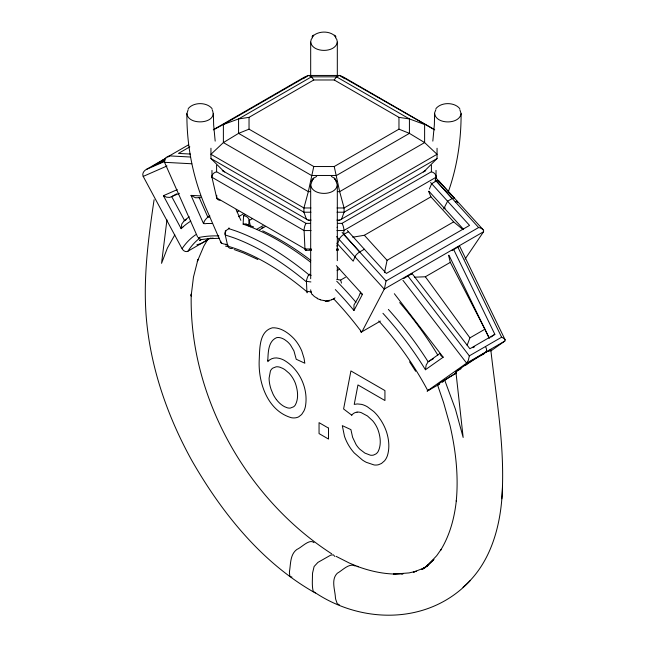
<?xml version="1.0" encoding="UTF-8"?>
<svg xmlns="http://www.w3.org/2000/svg" width="648" height="648" viewBox="0 0 648 648"><rect width="100%" height="100%" fill="white"/><g stroke="black" fill="none" stroke-linecap="round" stroke-linejoin="round"><path stroke-width="0.97" d="M310.684 278.705L310.684 185.158L311.996 181.108M336.004 181.108L337.316 185.158L337.316 260.658M337.316 75.095L337.316 42.144L336.839 39.536L335.429 37.471M459.821 109.609L461.101 113.651C461.182 140.252 457.164 166.965 448.23 192.067M435.893 109.609L434.654 112.72L434.354 124.845L432.824 141.118M228.987 227.829L228.946 228.671L235.767 230.947A219.794 106.709 53.1 0 1 309.209 275.027L311.186 275.287M463.012 587.307C491.994 562.586 501.674 522.677 502.516 486.032M221.041 242.741L207.708 212.09C193.679 181.294 186.648 147.469 186.899 113.651L188.179 109.609M212.107 109.609C219.016 123.873 188.236 126.295 186.899 113.651M310.684 75.095L310.684 42.144L311.161 39.536L312.571 37.471M337.316 42.144C335.559 53.12 312.441 53.12 310.684 42.144M337.316 185.158C335.559 196.133 312.441 196.133 310.684 185.158M461.101 113.651C459.432 124.667 436.282 124.667 434.606 113.651M501.827 498.782L501.86 498.231C505.375 448.432 496.255 398.998 490.795 349.685L490.811 349.701M435.132 181.286L436.055 177.26L343.902 230.469L343.724 234.414L386.046 280.973L384.434 288.822L361.989 331.727L380.392 321.108M248.63 225.909L249.099 220.045M426.497 566.457L433.836 559.532L426.497 566.457L436.712 555.684L441.142 549.35L440.551 550.355C449.793 535.394 454.434 518.06 456.314 500.693L456.257 501.123C458.687 475.754 455.722 450.141 450.004 425.388L443.637 402.764L437.53 384.888A14.353 0.616 -31.7 0 1 437.756 384.685L438.874 383.819A56.838 2.446 -31.7 0 1 440.3 382.757L456.443 372.843M225.099 234.365L225.399 230.639M227.756 244.701L227.683 245.608L225.229 234.965L233.175 237.589A214.982 103.931 53 0 1 306.455 281.88L306.893 291.349L311.161 291.916M427.194 391.003L466.73 363.05L468.399 360.175L469.314 355.865L407.892 275.999L403.728 278.551M166.941 219.866L161.554 263.339L167.37 248.111L174.814 234.859M154.094 199.706C148.384 238.067 143.208 276.874 146.14 315.722C150.101 366.614 167.184 415.862 191.751 460.38C221.867 513.005 261.954 562.982 315.398 593.033M384.499 272.622L387.091 260.294L453.657 221.867L463.004 229.595M440.324 353.727L440.851 355.606L443.175 357.21L425.444 369.733L422.545 365.091A220.96 127.769 51.3 0 0 382.944 313.308M212.617 223.519A217.023 119.273 54.3 0 0 206.477 223.528C199.924 225.318 207.255 216.489 209.855 215.93M310.951 207.968L303.92 207.968L210.948 154.289L223.382 142.584L238.577 133.367L249.035 129.163L313.77 166.536L308.335 191.638L303.92 207.968L303.92 212.212L306.504 219.372M162.543 162.656L163.094 160.712L164.754 159.756M336.879 246.127L339.139 239.476A4.714 1.539 -44.1 0 1 343.78 234.43L348.462 231.725M341.496 219.372L344.08 212.212L344.08 207.968L339.665 191.638L334.23 166.536L398.966 129.163L409.423 133.367L424.618 142.584L437.052 154.289L344.08 207.968L337.049 207.968M467.127 345.279L469.93 337.867L484.906 329.225L450.311 262.359L448.562 255.263M429.381 189.086L431.665 183.692L436.347 180.986L478.621 227.529C480.759 227.764 484.566 229.854 483.562 231.733L384.321 289.049M336.361 265.648L362.435 294.346L353.97 310.522L353.97 304.981L357.923 298.258M358.295 297.554L358.66 296.849M359.033 296.144L360.612 292.11M207.773 239.371L203.804 246.183L197.3 261.484L197.924 259.581L193.469 277.085L191.136 296.071L191.241 293.957C188.673 396.074 246.345 498.766 331.727 553.821M311.55 181.092L313.624 178.176L316.686 176.426M182.112 248.686A4.99 4.074 65.2 0 0 187.952 251.221L188.495 250.322A201.941 94.754 60.4 0 1 199.592 238.286M483.53 231.79L465.021 259.151M435.901 108.645C441.231 101.955 454.459 101.971 459.797 108.645M188.204 108.645C193.541 101.971 206.769 101.955 212.099 108.645M213.281 129.867L223.382 124.497L238.577 118.932L249.035 117.353L313.77 79.979L334.23 79.979L336.498 76.829L339.665 75.452L344.08 77.428L434.444 129.6M312.449 36.547C318.152 30.545 330.674 30.464 335.964 37.09L334.368 35.17L335.551 36.547M200.864 239.46L199.608 240.611L200.734 239.42M423.638 171.947L437.052 158.533L437.052 148.246M177.252 189.637L163.418 195.696L181.148 228.687L183.092 226.849M208.113 238.91L206.987 239.898A41.845 34.117 65.2 0 1 203.853 241.988L203.245 242.36A45.206 36.855 65.2 0 1 200.58 243.721L196.911 244.774M470.084 580.73C428.676 625.207 360.936 624.324 313.219 591.341C311.826 585.93 312.474 580.219 312.474 574.687A56.846 32.821 -60 0 1 312.579 572.97L314.102 566.53L317.909 562.399L330.739 555.117L333.42 554.85L334.781 556.413M428.142 361.795L426.157 365.075L425.444 369.733M428.531 564.546L422.731 568.968L427.648 565.809L421.492 569.519L425.039 567.689M490.747 351.014L504.8 341.091C506.274 339.317 503.14 337.997 501.617 337.219L457.877 247.139L459.489 246.272M504.8 341.091L466.617 363.139L402.926 280.3M410.492 274.703L412.079 273.578L469.889 348.754L494.853 334.336L453.689 249.561L457.877 247.139M452.093 250.679L453.689 249.561M439.862 353.524L428.595 361.479L433.439 358.684M490.876 337.146L494.853 334.336M427.737 390.598L427.761 390.574A206.566 119.443 51.3 0 0 378.788 320.954M454.685 374.026L456.289 372.892M481.083 355.388L485.708 352.115A4.706 2.714 60 0 0 485.465 346.542M444.625 379.922L455.439 409.228L463.158 437.465L455.884 371.677L465.11 365.221A60.361 2.6 -31.7 0 1 467.645 363.479L470.521 361.552A11.948 0.518 -31.7 0 1 471.315 361.033L479.496 356.003A43.367 1.871 -31.7 0 1 482.882 354.035L484.129 353.314M333.566 298.931L334.214 298.493A8.861 6.853 9.8 0 0 334.976 297.813M470.804 361.697L471.42 361.292M184.105 220.895L181.756 224.054L181.148 228.687M355.671 302.511L355.995 302.324A221.754 112.817 58 0 0 336.709 281.192M259.281 230.008L265.17 226.581M213.556 129.6L303.92 77.428L308.335 75.452L339.665 75.452L434.719 129.867M197.502 236.763L164.543 162.308C163.288 159.206 166.657 156.516 169.379 155.885L188.592 144.788M195.688 234.754A206.566 97.451 60.4 0 0 182.056 248.719L143.2 176.41C141.823 173.721 143.937 170.618 146.383 169.428L165.937 158.136M167.638 157.156L169.339 156.176M165.2 158.922L153.147 165.88L165.038 160.672M189.832 146.837L178.451 153.414L190.415 154.054M171.679 196.676L176.564 193.857M186.211 219.672L184.599 220.604L171.728 196.652M237.128 211.961L238.739 211.029M238.488 216.724L243.729 213.702M199.608 240.611L201.358 239.598M245.317 214.723L243.575 215.735L243.121 224.151A220.369 106.993 53.1 0 1 310.254 261.938M187.928 251.189L210.487 238.164M252.542 218.562L249.188 220.498L250.582 226.808M256.924 229.181L262.983 225.682M261.622 228.064L263.315 227.092M437.052 158.533L344.08 212.212L337.049 212.212M337.892 220.644L339.876 220.093L425.752 170.513L423.306 171.647M352.755 237.2L364.354 235.264L430.92 196.838L453.657 221.867M336.903 243.227L353.201 261.176L354.942 256.819A4.706 1.353 -42.2 0 1 359.778 251.894L364.37 249.245M454.37 198.653A4.706 1.353 -42.2 0 0 452.166 198.555L447.574 201.212L443.637 208.964L445.249 208.032M337.082 270.621L339.706 269.114M345.433 277.287L340.581 280.09L336.693 279.369M386.046 280.973L478.621 227.529M407.892 275.999L412.079 273.578M414.445 277.198L425.355 276.769L450.311 262.359M472.935 347.709L474.652 346.721M469.314 355.865L501.617 337.219M455.884 371.677L461.06 368.696M427.218 391.133L439.247 384.256M428.765 390.307L428.555 389.74M486.656 351.864L490.771 349.782A11.948 0.518 -31.7 0 1 490.56 349.977L489.613 350.738A56.076 2.414 -31.7 0 1 488.519 351.548M439.077 384.296L438.583 384.564M438.356 384.685L437.44 385.098M425.177 567.535L413.384 572.16L416.356 571.236L409.05 572.913L393.611 574.112L395.134 574.071C382.101 573.788 369.255 570.848 357.08 566.303L358.247 566.741L349.361 563.055L336.077 556.332M163.094 160.712L164.908 159.902M146.383 169.428L164.608 161.449M143.2 176.41L167.014 165.977M179.431 193.331L169.711 197.413L166.463 197.178L163.458 195.728M361.309 332.343L361.673 332.141A202.897 102.919 57.9 0 0 333.493 298.671M291.964 577.093L289.907 576.518L289.421 572.662A56.87 27.759 -53.3 0 1 289.518 571.212C290.758 563.801 290.077 554.372 296.889 549.439C301.49 547.625 309.525 538.391 313.964 542.651M328.739 300.421L330.448 300.186A10.279 8.513 20.2 0 0 331.784 299.773M210.292 238.634L219.591 238.278M329.111 301.312L325.401 301.344M401.468 573.869L403.032 573.82L393.611 574.112M305.743 250.298L311.567 250.29M305.929 77.428L303.92 77.428L303.92 78.756M342.071 77.428L344.08 77.428L344.08 78.756M313.77 166.536L334.23 166.536M310.36 191.638L308.335 191.638L223.382 142.584L223.382 124.497L308.335 75.452L311.502 76.829L336.498 76.829L409.423 118.932L424.618 124.497L424.618 142.584L339.665 191.638L337.64 191.638M310.951 212.212L303.92 212.212L210.948 158.533L210.948 148.246M224.694 171.647L222.248 170.513L308.124 220.093L311.105 220.093M336.895 220.093L339.876 220.093M310.522 223.358L306.026 223.358L216.602 171.728L216.602 165.24M337.478 223.358L341.974 223.358L431.398 171.728L431.398 165.24M311.064 230.566L304.106 230.566L211.945 177.26L216.724 198.021A4.998 3.775 -35.7 0 0 220.02 200.192M336.936 230.566L343.894 230.566A4.876 1.523 76.6 0 0 341.982 223.487M311.299 248.962L304.949 248.962L304.106 230.566A4.876 1.523 -76.6 0 1 306.018 223.487M336.701 248.962L338.288 248.962M309.728 249.431L311.153 249.431M336.847 249.431L338.272 249.431M336.434 250.29L338.377 250.29M169.379 155.885L190.52 157.019M164.543 162.308L191.8 163.774M203.545 223.673L191.022 195.388L200.564 195.899M200.783 197.664L195.502 197.77L191.071 195.429M339.39 604.884L337.227 603.669L335.737 599.408A56.87 37.228 -67.8 0 1 335.429 597.715C335.081 589.842 330.796 579.636 337.316 573.229C342.452 570.426 349.264 562.618 355.217 566.028M306.512 281.37L310.894 281.937M334.23 79.979L398.966 117.353L409.423 118.932L409.423 133.367L336.498 175.47L311.502 175.47L238.577 133.367L238.577 118.932L311.502 76.829L313.77 79.979M225.698 246.272L226.646 246.443M361.13 332.343L360.45 330.213M362.435 294.346L360.563 293.325M320.355 299.66L319.472 299.441M308.124 220.093L310.109 220.644M234.147 249.561L243.47 252.955L257.855 259.516M246.029 224.095L253.587 226.922M331.314 176.426L334.376 178.176L336.66 181.61L334.376 178.176L336.45 181.092M262.683 230.842C279.774 238.804 295.804 248.921 310.773 260.358M216.699 197.915L304.941 248.856M351.775 415.198L343.594 408.977L350.916 370.94L384.936 390.582L384.936 400.521L357.955 384.944L354.237 404.393L357.388 403.939L361.43 404.352A28.925 16.702 60 0 1 367.303 406.75L373.694 411.496A27.71 15.998 60 0 1 378.416 416.713L380.984 420.39A33.194 19.165 60 0 1 383.341 424.464L384.045 425.858A30.156 17.407 60 0 1 386.84 432.913C388.994 440.219 389.715 448.238 387.423 455.601A35.672 20.598 60 0 1 384.564 460.793L381.502 463.458L378.562 464.705A29.363 16.953 60 0 1 374.115 464.956L366.282 462.316A44.68 25.799 60 0 1 362.499 460.072L354.254 452.96A28.447 16.419 60 0 1 349.215 446.245A29.67 17.131 60 0 1 347.782 443.783A28.253 16.313 60 0 1 344.461 436.209L342.306 425.639L350.916 429.616L352.609 437.319L356.1 444.625A17.488 10.101 60 0 0 359.778 449.177L364.865 453.082L370.308 455.171A19.1 11.024 60 0 0 373.613 455.034L375.913 453.956A21.87 12.628 60 0 0 378.173 451.462C381.502 444.674 380.425 436.452 377.906 429.559A19.27 11.129 60 0 0 375.605 424.894A18.209 10.514 60 0 0 372.624 420.73L367.44 415.959L361.163 412.606A19.067 11.008 60 0 0 357.056 412.128M210.948 158.533L224.362 171.947M483.1 229.684L438.469 180.549M435.845 177.811L454.305 198.134M435.189 179.869L452.166 198.555M430.596 182.517L469.549 225.407L386.346 273.44L347.393 230.558M428.903 191.201L463.442 229.222M364.354 235.264L387.091 260.294M342.128 232.454L359.778 251.894M336.612 236.633L384.256 289.162M353.97 310.522L350.997 306.966A217.023 110.087 57.9 0 0 335.324 289.575M394.34 293.706L443.175 357.21M425.355 276.769L469.93 337.867M409.568 361.843L415.643 371.28M505.124 339.819L459.675 246.216M448.999 255.288L489.289 338.272L484.906 329.225M236.107 209.531L240.87 220.377M199.098 197.373L207.83 217.121M428.612 191.363L430.92 196.838M220.952 242.563L220.838 242.206A21.846 8.789 -7.1 0 1 220.782 241.186M311.105 292.151L311.437 293.155A11.858 8.967 13.7 0 0 312.125 294.621M215.177 141.118L213.646 124.845L213.394 113.651M436.031 170.383L436.031 177.374M398.966 117.353L398.966 129.163M337.316 267.316L337.316 278.705M249.035 117.353L249.035 129.163M216.724 195.275L216.724 198.021M211.969 170.383L211.969 177.374M276.356 399.533A19.707 11.381 60 0 0 284.545 406.693L287.275 407.786A16.945 9.785 60 0 0 290.369 408.07L293.584 406.798A19.813 11.437 60 0 0 295.302 405C298.89 398.35 297.74 390.056 295.334 383.187A18.76 10.83 60 0 0 294.103 380.441A19.278 11.129 60 0 0 292.621 377.816L292.094 376.998A17.488 10.101 60 0 0 289.154 373.297L285.007 369.757A24.632 14.224 60 0 0 282.731 368.388L279.904 367.214A18.897 10.911 60 0 0 276.072 366.833L272.776 368.121A19.464 11.235 60 0 0 270.419 370.988L269.09 378.165A28.318 16.346 60 0 0 271.034 389.213L273.011 394.065A19.165 11.065 60 0 0 276.372 399.516M351.759 415.174A22.218 12.83 60 0 1 357.064 412.144M431.414 171.858A4.876 3.677 35.7 0 1 436.217 177.317M211.783 177.317A4.876 3.677 -35.7 0 1 216.586 171.858M306.569 249.747A4.998 1.563 -76.6 0 1 304.916 249.026M340.565 280.147A4.998 2.049 82.1 0 1 341.423 283.119M243.146 224.265A4.965 4.309 -43.5 0 1 247.771 225.148M243.608 215.857A4.909 3.953 42.5 0 1 249.221 220.036M306.382 281.556A4.901 1.256 -71.7 0 1 309.444 274.088M225.026 234.39A4.901 4.309 -44.9 0 1 228.963 228.809M307.387 292.556A4.965 0.794 -69.1 0 1 307.047 292.791M306.844 292.248A4.965 0.794 -69.1 0 1 306.893 291.762A201.633 97.484 53 0 0 227.877 246.224M232.405 248.476A4.965 4.39 -45.5 0 1 227.788 246.264M161.474 161.749A4.706 2.714 60 0 1 162.535 160.105M183.092 226.857A220.96 104.239 60.4 0 1 190.763 221.154M184.129 220.895A225.585 106.944 60.4 0 1 189.265 216.813M221.648 243.446A13.082 5.314 -9.1 0 1 220.984 242.555M226.371 244.304A9.979 4.131 -11.2 0 1 222.037 243.284M227.561 244.831A11.858 5.038 -16.1 0 1 225.836 244.871M228.42 246.046A5.038 1.782 -12.5 0 1 227.61 245.916M324.016 300.494A21.846 14.296 15 0 1 320.315 299.862M327.248 300.818A19.464 16.289 22 0 1 323.992 300.64M319.496 299.36A13.082 8.878 14.9 0 1 317.164 298.558M317.382 298.177A9.979 7.023 14.5 0 1 312.449 294.524M311.04 292.143A20.971 15.244 20.7 0 1 310.692 289.826M333.469 298.833A11.146 8.878 14.3 0 1 331.711 299.66M328.747 300.461A22.356 19.108 23.8 0 1 327.2 300.526M213.176 238.108A198.353 108.872 54.2 0 0 205.61 239.047L201.131 239.59L197.98 237.678A202.897 111.505 54.3 0 1 218.878 235.937M208.105 216.942A221.754 122.01 54.4 0 1 209.66 216.902M436.347 180.986A4.714 1.539 -44.1 0 1 438.534 181.756M455.293 201.844A4.706 1.353 -42.2 0 1 457.253 202.613M337.049 227.416A4.706 1.353 -42.2 0 1 337.373 227.221M399.67 302.584A224.605 130.013 53.4 0 1 437.813 355.12M465.572 365.521A11.769 0.51 -31.7 0 1 472.562 360.563A11.769 0.51 -31.7 0 1 484.38 353.565M388.363 309.412A225.585 130.459 51.5 0 1 428.109 361.754M442.924 381.875A9.412 0.405 -31.7 0 1 442.681 381.988M442.292 382.012A9.412 0.405 -31.7 0 1 448.052 378.059A9.412 0.405 -31.7 0 1 456.451 373.029M484.129 353.314A46.931 2.025 -31.7 0 1 486.664 351.856M267.818 360.183L267.802 361.681C270.402 358.328 275.011 357.251 279.005 358.312A29.095 16.799 60 0 1 283.848 360.102C299.579 369.068 308.634 388.8 305.402 406.596A37.778 21.813 60 0 1 303.92 410.97L301.66 414.469L298.793 416.769A28.164 16.257 60 0 1 295.31 417.847A29.022 16.759 60 0 1 291.341 417.709C267.681 410.84 258.269 383.057 259.184 360.612C259.824 349.499 258.755 331.314 272.419 327.807C280.868 327.378 288.36 332.886 293.973 338.685A25.288 14.604 60 0 1 298.42 344.55A25.207 14.556 60 0 1 301.83 351.167L304.034 358.247L304.835 363.228L296.225 359.251L293.925 350.851L290.531 345.076A15.852 9.153 60 0 0 287.242 341.561L284.796 339.738A20.55 11.867 60 0 0 283.119 338.799A18.533 10.7 60 0 0 276.583 337.665C268.11 341.285 268.215 352.399 267.818 360.183M312.036 180.103L311.34 181.61L313.624 178.176L312.036 180.103M313.065 35.745L312.036 37.09L313.632 35.17L313.065 35.745M328.52 428.125L319.051 422.65L319.051 433.593L328.52 439.06L328.52 428.125"/></g></svg>
